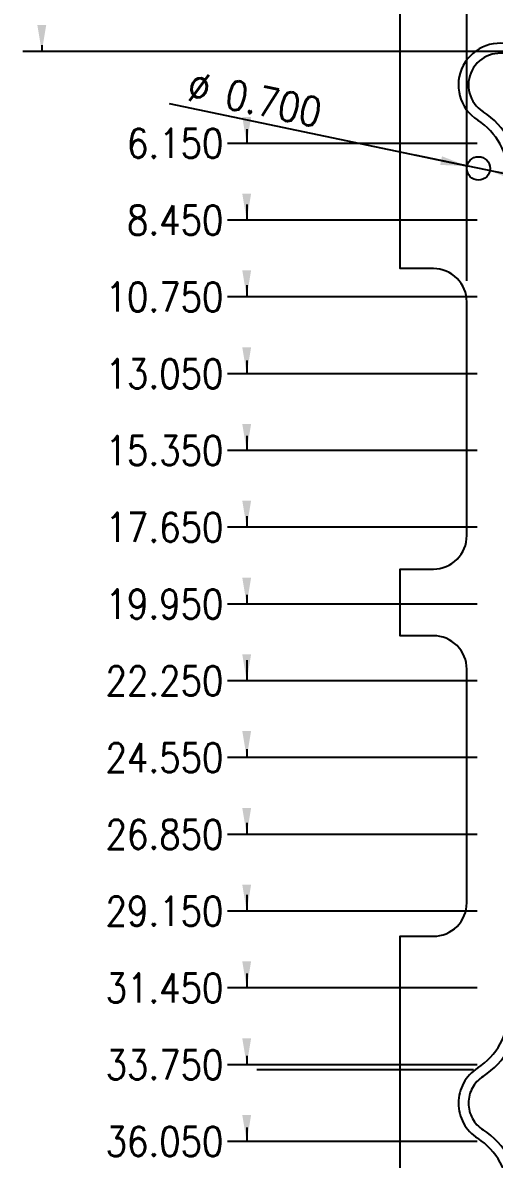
# Model space of a CAD drawing. Extents: x -105 to 405, y -68 to 126.
# Drawn here: x 222.49 to 236.63, y 63.49 to 97.54 of the extents above; entities that cross this region are included whole.
import ezdxf

# ---------------------------------------------------------------- set-up
doc = ezdxf.new("R2010")
doc.units = 0
doc.linetypes.add('CENTER', pattern=[12, 7.5, -1.5, 1.5, -1.5])
doc.linetypes.add('PHANTOM', pattern=[15, 7.5, -1.5, 1.5, -1.5, 1.5, -1.5])
doc.layers.add('2', color=7, linetype='CONTINUOUS')
doc.layers.add('2D', color=4, linetype='CONTINUOUS')
doc.styles.get("Standard").update_dxf_attribs({"font": 'ROMANS', "bigfont": 'EXTFONT2'})

msp = doc.modelspace()

# ---------------------------------------------------------------- linework, layer by layer
at = {"layer": '2', "linetype": 'CONTINUOUS'}
msp.add_lwpolyline([(233.8045, 60.1749), (233.8045, 70.1749), (234.8045, 70.1749, 0.4142136), (235.8045, 71.1749), (235.8045, 78.1749, 0.4142136), (234.8045, 79.1749), (233.8045, 79.1749), (233.8045, 81.1749), (234.8045, 81.1749, 0.4142136), (235.8045, 82.1749), (235.8045, 89.1749, 0.4142136), (234.8045, 90.1749), (233.8045, 90.1749), (233.8045, 100.1749), (234.8045, 101.1749), (297.7078, 101.1749)], format="xyb", dxfattribs=at)
msp.add_circle((236.1545, 93.1749), 0.35, dxfattribs=at)
at = {"layer": '2D', "color": 7, "linetype": 'CONTINUOUS'}
for p, q in [((235.8045, 89.8099), (235.8045, 104.3053)), ((223.0608, 96.8684), (223.0608, 96.6749)), ((237.4195, 96.6749), (222.4893, 96.6749)), ((237.4195, 96.6749), (222.656, 96.6749)), ((235.8119, 93.2465), (226.8863, 95.1103)), ((229.2054, 94.3492), (229.2054, 93.9249)), ((236.1195, 93.9249), (228.6339, 93.9249)), ((238.0511, 92.7789), (234.2579, 93.571)), ((229.2054, 92.0909), (229.2054, 91.6249)), ((236.1195, 91.6249), (228.6339, 91.6249)), ((229.2054, 89.6819), (229.2054, 89.3249)), ((236.1195, 89.3249), (228.6339, 89.3249)), ((229.2054, 87.4236), (229.2054, 87.0249)), ((236.1195, 87.0249), (228.6339, 87.0249)), ((229.2054, 85.1652), (229.2054, 84.7249)), ((236.1195, 84.7249), (228.6339, 84.7249)), ((229.2054, 82.7563), (229.2054, 82.4249)), ((236.1195, 82.4249), (228.6339, 82.4249)), ((229.2054, 80.3975), (229.2054, 80.1249)), ((236.1195, 80.1249), (228.6339, 80.1249)), ((229.2054, 78.4403), (229.2054, 77.8249)), ((236.1195, 77.8249), (228.6339, 77.8249)), ((229.2054, 75.7804), (229.2054, 75.5249)), ((236.1195, 75.5249), (228.6339, 75.5249)), ((229.2054, 73.5722), (229.2054, 73.2249)), ((236.1195, 73.2249), (228.6339, 73.2249)), ((229.2054, 71.4142), (229.2054, 70.9249)), ((236.1195, 70.9249), (228.6339, 70.9249)), ((229.2054, 69.0555), (229.2054, 68.6249)), ((236.1195, 68.6249), (228.6339, 68.6249)), ((229.2054, 66.5908), (229.2054, 66.3249)), ((236.1195, 66.3249), (228.6339, 66.3249)), ((229.2054, 64.4495), (229.2054, 64.0249)), ((236.1195, 64.0249), (228.6339, 64.0249))]:
    msp.add_line(p, q, dxfattribs=at)
at = {"layer": '2D', "color": 7, "linetype": 'CENTER'}
msp.add_line((296.0045, 66.1749), (229.5045, 66.1749), dxfattribs=at)
at = {"layer": '2D', "color": 3, "linetype": 'PHANTOM'}
for points in [[(237.0545, 62.4363, 0.2559241), (236.1314, 64.1216, -0.5477226), (236.1314, 66.2282, 0.2559241), (237.0545, 67.9135), (237.0545, 92.9363, 0.2559241), (236.1314, 94.6216, -0.9166595), (237.2852, 96.8288, 0.0990195), (238.0545, 96.6749), (292.0545, 96.6749, 0.0990195), (292.8237, 96.8288, -0.9166595), (293.9776, 94.6216, 0.2559241), (293.0545, 92.9363), (293.0545, 67.9135, 0.2559241), (293.9776, 66.2282, -0.5477226), (293.9776, 64.1216, 0.2559241), (293.0545, 62.4363), (293.0545, 37.4135, 0.2559241), (293.9776, 35.7282, -0.9166595), (292.8237, 33.5211, 0.0990195), (292.0545, 33.6749), (238.0545, 33.6749, 0.0990195), (237.2852, 33.5211, -0.9166595), (236.1314, 35.7282, 0.2559241), (237.0545, 37.4135)], [(237.3545, 62.4363, 0.2559241), (236.2929, 64.3744, -0.5477226), (236.2929, 65.9755, 0.2559241), (237.3545, 67.9135), (237.3545, 92.9363, 0.2559241), (236.2929, 94.8744, -0.9166595), (237.1699, 96.5519, 0.0990195), (238.0545, 96.3749), (292.0545, 96.3749, 0.0990195), (292.9391, 96.5519, -0.9166595), (293.816, 94.8744, 0.2559241), (292.7545, 92.9363), (292.7545, 67.9135, 0.2559241), (293.816, 65.9755, -0.5477226), (293.816, 64.3744, 0.2559241), (292.7545, 62.4363), (292.7545, 37.4135, 0.2559241), (293.816, 35.4755, -0.9166595), (292.9391, 33.798, 0.0990195), (292.0545, 33.9749), (238.0545, 33.9749, 0.0990195), (237.1699, 33.798, -0.9166595), (236.2929, 35.4755, 0.2559241), (237.3545, 37.4135)]]:
    msp.add_lwpolyline(points, format="xyb", close=True, dxfattribs=at)
at = {"layer": '2D', "color": 7}
for points in [[(222.9285, 97.4687), (223.1931, 97.4687), (223.0608, 96.6749)], [(229.0731, 94.7187), (229.3377, 94.7187), (229.2054, 93.9249)], [(235.0619, 93.5382), (235.0078, 93.2792), (235.8119, 93.2465)], [(237.247, 92.8117), (237.3011, 93.0706), (236.4971, 93.1034)], [(229.0731, 92.4187), (229.3377, 92.4187), (229.2054, 91.6249)], [(229.0731, 90.1187), (229.3377, 90.1187), (229.2054, 89.3249)], [(229.0731, 87.8187), (229.3377, 87.8187), (229.2054, 87.0249)], [(229.0731, 85.5187), (229.3377, 85.5187), (229.2054, 84.7249)], [(229.0731, 83.2187), (229.3377, 83.2187), (229.2054, 82.4249)], [(229.0731, 80.9187), (229.3377, 80.9187), (229.2054, 80.1249)], [(229.0731, 78.6187), (229.3377, 78.6187), (229.2054, 77.8249)], [(229.0731, 76.3187), (229.3377, 76.3187), (229.2054, 75.5249)], [(229.0731, 74.0187), (229.3377, 74.0187), (229.2054, 73.2249)], [(229.0731, 71.7187), (229.3377, 71.7187), (229.2054, 70.9249)], [(229.0731, 69.4187), (229.3377, 69.4187), (229.2054, 68.6249)], [(229.0731, 67.1187), (229.3377, 67.1187), (229.2054, 66.3249)], [(229.0731, 64.8187), (229.3377, 64.8187), (229.2054, 64.0249)]]:
    msp.add_solid(points, dxfattribs=at)

# ---------------------------------------------------------------- texts
at = {"layer": '2D', "color": 7, "insert": (229.358, 94.8129), "char_height": 0.875, "attachment_point": 8, "rotation": 348.2}
msp.add_mtext('\\W0.857143;∅ 0.700', dxfattribs=at)
at = {"layer": '2D', "color": 7, "char_height": 0.875, "attachment_point": 6}
for s, insert in [('\\W0.857143;6.150', (228.5089, 93.9249)), ('\\W0.857143;8.450', (228.5089, 91.6249)), ('\\W0.857143;10.750', (228.5089, 89.3249)), ('\\W0.857143;13.050', (228.5089, 87.0249)), ('\\W0.857143;15.350', (228.5089, 84.7249)), ('\\W0.857143;17.650', (228.5089, 82.4249)), ('\\W0.857143;19.950', (228.5089, 80.1249)), ('\\W0.857143;22.250', (228.5089, 77.8249)), ('\\W0.857143;24.550', (228.5089, 75.5249)), ('\\W0.857143;26.850', (228.5089, 73.2249)), ('\\W0.857143;29.150', (228.5089, 70.9249)), ('\\W0.857143;31.450', (228.5089, 68.6249)), ('\\W0.857143;33.750', (228.5089, 66.3249)), ('\\W0.857143;36.050', (228.5089, 64.0249))]:
    msp.add_mtext(s, dxfattribs=dict(at, insert=insert))

doc.saveas('drawing.dxf')
